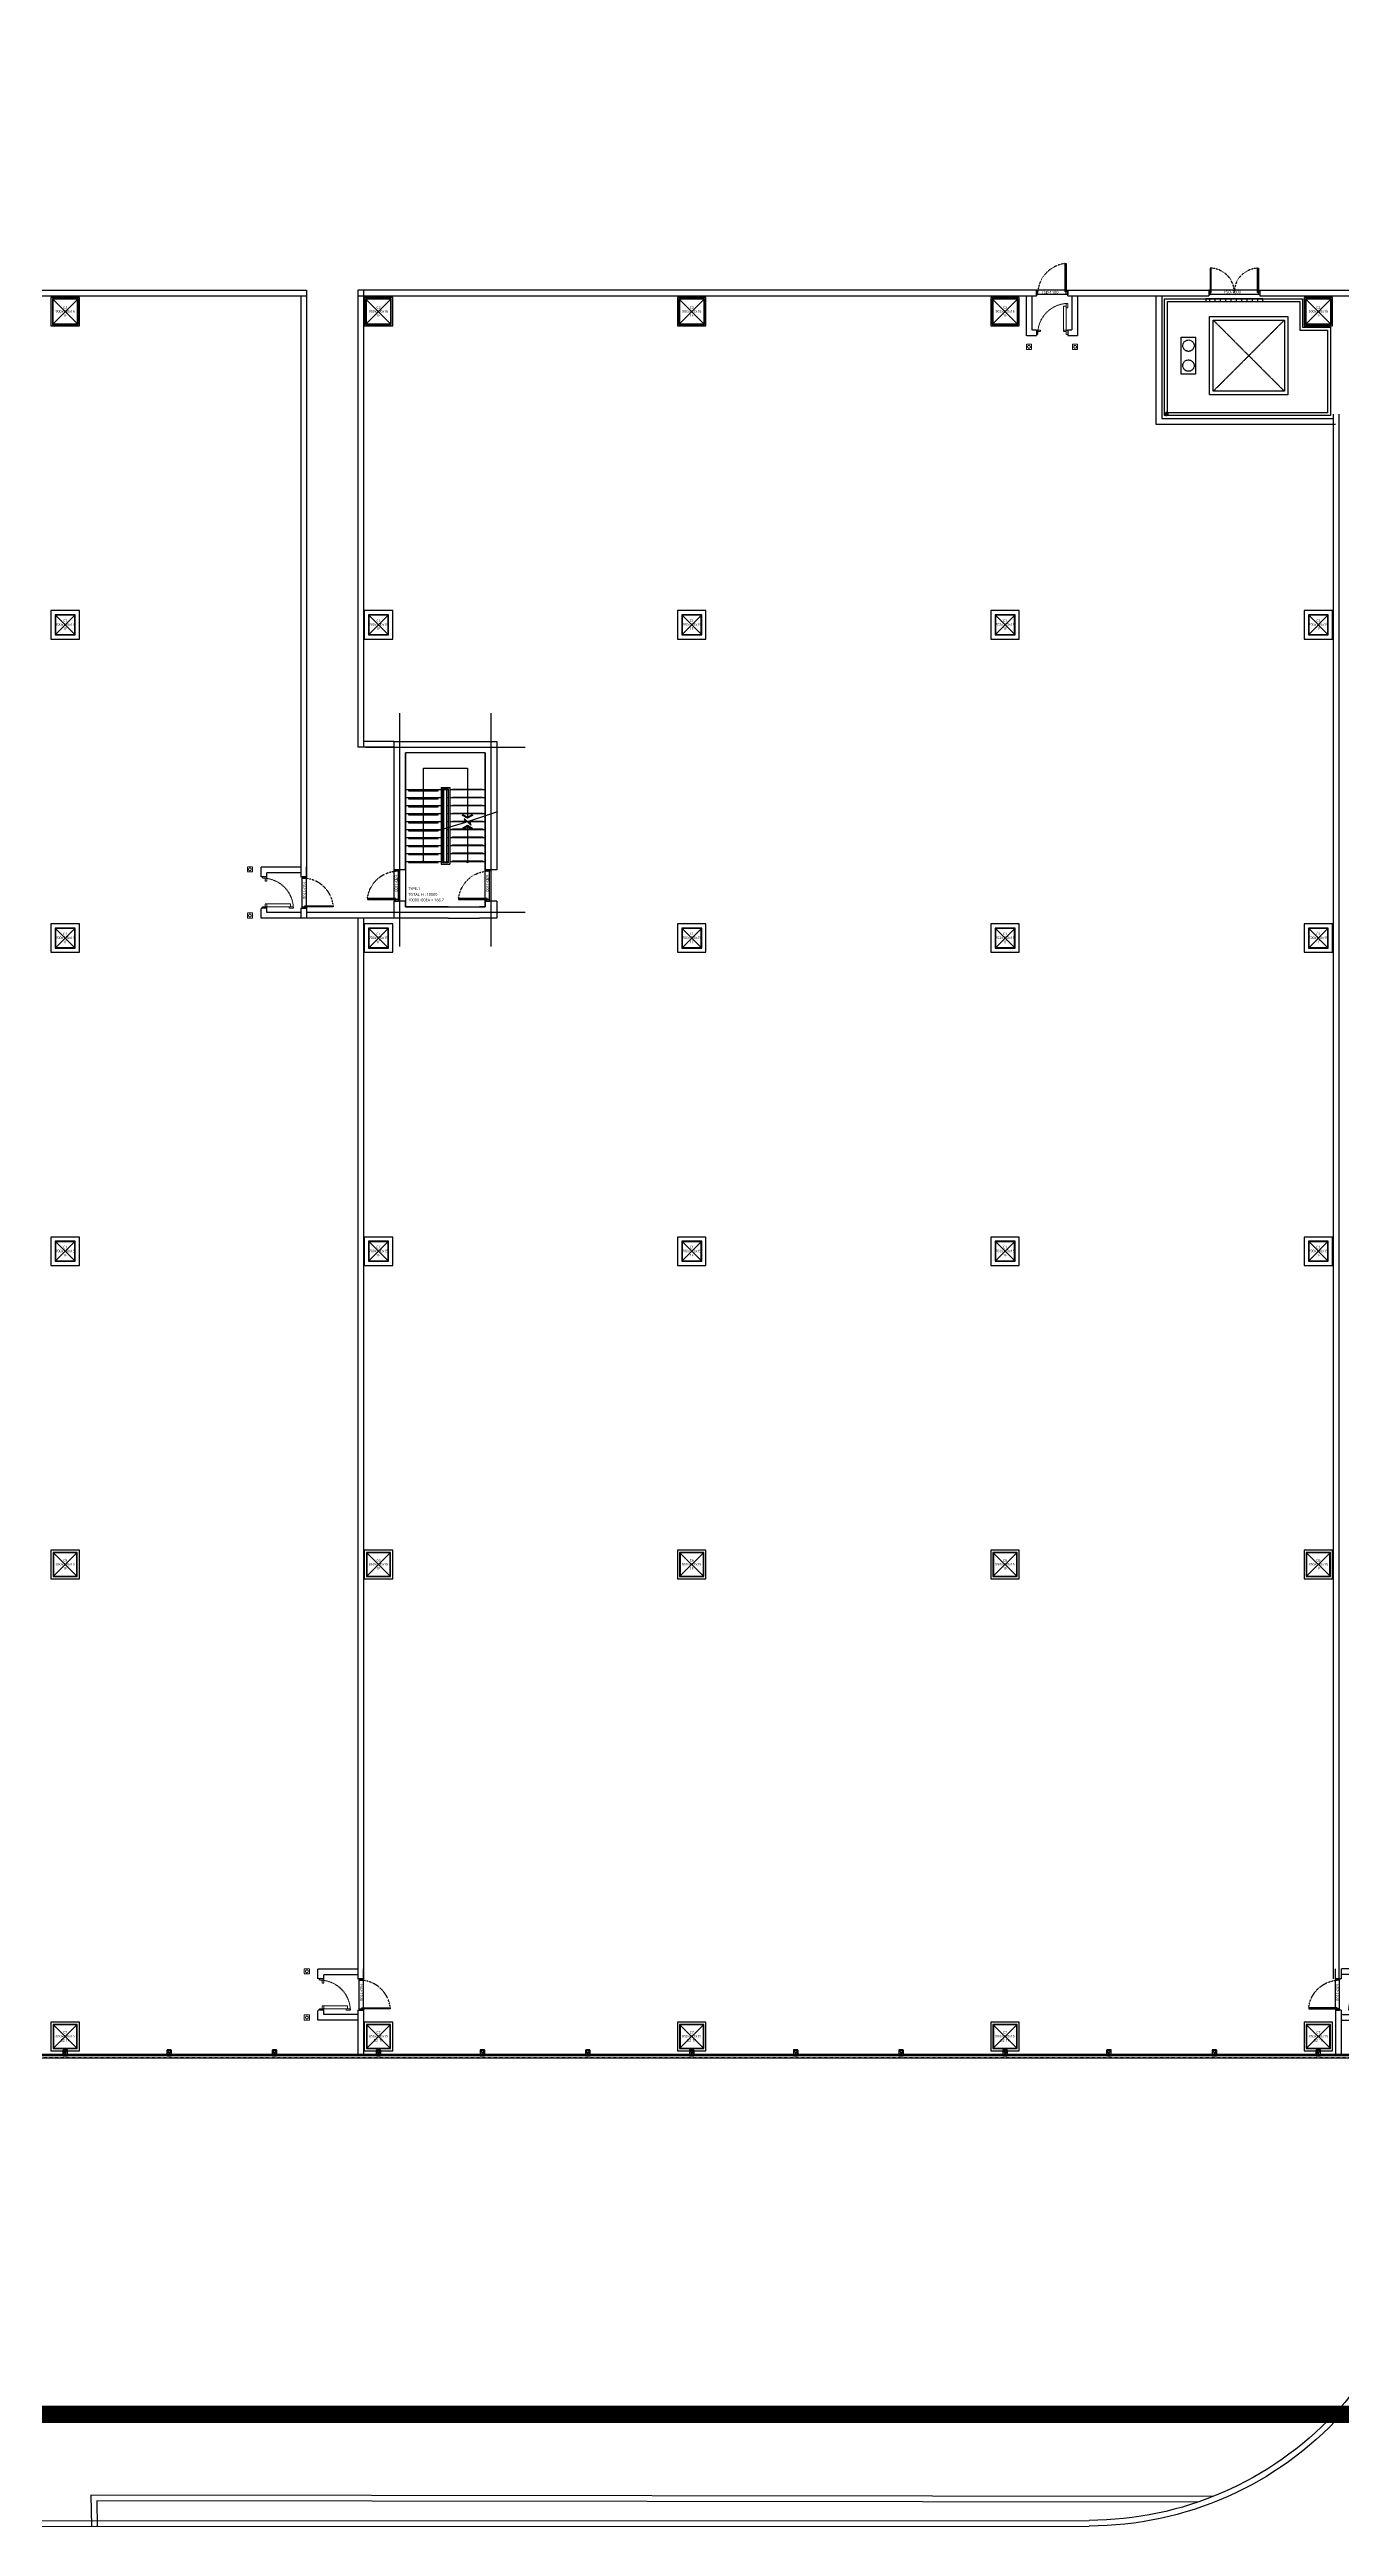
# Model space of a CAD drawing. Header units: millimetres. Extents: x 13515 to 183937, y -33900 to -660.
# Drawn here: x 120506 to 121216, y -21111 to -19750 of the extents above; entities that cross this region are included whole.
import ezdxf
from ezdxf.enums import TextEntityAlignment as Align

# ---------------------------------------------------------------- set-up
doc = ezdxf.new("R2010")
doc.units = ezdxf.units.MM
doc.header["$LTSCALE"] = 100
doc.header["$MEASUREMENT"] = 0
doc.header["$PDSIZE"] = -10
for name, pattern in [('-HID', [2.5, 1.5, -1]), ('HID', [2.5, 1.5, -1]), ('HIDDEN', [2, 1, -1]), ('HIDDEN2', [0.1875, 0.125, -0.0625])]:
    doc.linetypes.add(name, pattern=pattern)
doc.layers.get('0').update_dxf_attribs({"linetype": 'CONTINUOUS'})
doc.layers.get('Defpoints').update_dxf_attribs({"color": 171, "linetype": 'CONTINUOUS'})
doc.layers.add('#프레임 라인', color=189, linetype='CONTINUOUS', plot=False)
for name, color, linetype in [('A0-000 XR 평면도$0$FD RD', 1, 'CONTINUOUS'), ('DOOR', 4, 'CONTINUOUS'), ('DOOR ELE', 253, 'CONTINUOUS'), ('DOOR(OPEN ELE)', 5, 'CONTINUOUS'), ('ELE9', 9, 'CONTINUOUS'), ('FIN(패널-200글라스울64k)', 4, 'CONTINUOUS'), ('FIN(패널-T150 방열)', 9, 'CONTINUOUS'), ('h COLUMN', 252, 'CONTINUOUS'), ('STAIR', 4, 'CONTINUOUS'), ('STAIR(ETC)', 8, 'CONTINUOUS'), ('STEEL', 5, 'CONTINUOUS'), ('SYM(STAIR)', 251, 'CONTINUOUS'), ('WC', 2, 'CONTINUOUS'), ('계단-논슬립', 252, 'CONTINUOUS'), ('단열패널-방열문(저온공사분)', 251, 'CONTINUOUS')]:
    doc.layers.add(name, color=color, linetype=linetype)
doc.styles.add('TE', font='malgun_0.ttf')
doc.styles.add('나눔바른고딕', font='NanumBarunGothic.ttf')

# ---------------------------------------------------------------- blocks, each defined once
blk = doc.blocks.new('*U143')
at = {"color": 0, "linetype": 'ByBlock'}
for p, q in [((100, 75), (-100, 75)), ((-100, 75), (-100, -75)), ((-96, 70), (96, 70)), ((-96, -70), (-96, 70)), ((96, 70), (96, -70)), ((100, -75), (100, 75)), ((-100, -75), (100, -75)), ((96, -70), (-96, -70))]:
    blk.add_line(p, q, dxfattribs=at)
at = {"layer": 'Defpoints'}
blk.add_point((0, 0), dxfattribs=at)
blk = doc.blocks.new('WC1')
at = {"layer": 'h COLUMN', "ltscale": 0.1}
for p, q in [((70, -96), (-70, 96)), ((70, 96), (-70, -96))]:
    blk.add_line(p, q, dxfattribs=at)
at = {"layer": 'h COLUMN', "ltscale": 0.1, "rotation": 90}
blk.add_blockref('*U143', (0, 0), dxfattribs=at)
at = {"layer": 'Defpoints', "style": 'TE'}
for s, width, p in [('WC1', 0.8, (-34, 25)), ('ㅁ-200x150x4.5', 0.5, (-74, -35))]:
    blk.add_text(s, height=30, dxfattribs=dict(at, width=width)).set_placement(p, align=Align.MIDDLE_LEFT)
blk = doc.blocks.new('지상1층 WC 배치')
at = {"layer": 'WC'}
for p in [(137700, -105200), (141350, -105200), (145050, -105200), (148700, -105200), (152350, -105200), (156050, -105200), (159700, -105200), (163350, -105200), (167050, -105200), (170700, -105200), (174350, -105200), (178050, -105200), (181700, -105200)]:
    blk.add_blockref('WC1', p, dxfattribs=at)
blk = doc.blocks.new('C2-1F')
at = {"layer": '#프레임 라인', "ltscale": 0.1}
blk.add_lwpolyline([(-500, -500), (500, -500), (500, 500), (-500, 500)], close=True, dxfattribs=at)
for points in [[(-450, -450), (450, -450), (450, 450), (-450, 450)], [(-434, -434), (434, -434), (434, 434), (-434, 434)]]:
    blk.add_lwpolyline(points, close=True)
at = {"layer": 'Defpoints', "ltscale": 10000}
for p, q in [((-450, -450), (450, 450)), ((450, -450), (-450, 450))]:
    blk.add_line(p, q, dxfattribs=at)
at = {"layer": 'Defpoints', "style": 'TE'}
for s, p in [('900x900x16', (0, -35)), ('C2', (0, 102)), ('1F', (-6, -182))]:
    blk.add_text(s, height=90, dxfattribs=at).set_placement(p, align=Align.CENTER)
blk = doc.blocks.new('C1-1F')
at = {"layer": '#프레임 라인', "ltscale": 0.1}
blk.add_lwpolyline([(-500, -500), (500, -500), (500, 500), (-500, 500)], close=True, dxfattribs=at)
for points in [[(-350, -350), (350, -350), (350, 350), (-350, 350)], [(-335, -335), (335, -335), (335, 335), (-335, 335)]]:
    blk.add_lwpolyline(points, close=True)
at = {"layer": 'Defpoints', "ltscale": 10000}
for p, q in [((-350, -350), (350, 350)), ((350, -350), (-350, 350))]:
    blk.add_line(p, q, dxfattribs=at)
at = {"layer": 'Defpoints', "style": 'TE'}
for s, p in [('700x700x15', (0, -35)), ('C1', (0, 102)), ('1F', (-6, -182))]:
    blk.add_text(s, height=90, dxfattribs=at).set_placement(p, align=Align.CENTER)
blk = doc.blocks.new('C6-1F')
at = {"layer": '#프레임 라인', "ltscale": 0.1}
blk.add_lwpolyline([(-500, -500), (500, -500), (500, 500), (-500, 500)], close=True, dxfattribs=at)
for points in [[(-425, -425), (425, -425), (425, 425), (-425, 425)], [(-410, -410), (410, -410), (410, 410), (-410, 410)]]:
    blk.add_lwpolyline(points, close=True)
at = {"layer": 'Defpoints', "ltscale": 10000}
for p, q in [((-425, -425), (425, 425)), ((425, -425), (-425, 425))]:
    blk.add_line(p, q, dxfattribs=at)
at = {"layer": 'Defpoints', "style": 'TE'}
for s, p in [('850x850x15', (0, -35)), ('C6', (0, 102)), ('1F', (-6, -182))]:
    blk.add_text(s, height=90, dxfattribs=at).set_placement(p, align=Align.CENTER)
blk = doc.blocks.new('C7-B2-1F')
at = {"layer": '#프레임 라인', "ltscale": 0.1}
blk.add_lwpolyline([(-500, -500), (500, -500), (500, 500), (-500, 500)], close=True, dxfattribs=at)
for points in [[(-425, -425), (425, -425), (425, 425), (-425, 425)], [(-410, -410), (410, -410), (410, 410), (-410, 410)]]:
    blk.add_lwpolyline(points, close=True)
at = {"layer": 'Defpoints', "ltscale": 10000}
for p, q in [((-425, -425), (425, 425)), ((425, -425), (-425, 425))]:
    blk.add_line(p, q, dxfattribs=at)
at = {"layer": 'Defpoints', "style": 'TE'}
for s, p in [('850x850x15', (0, -35)), ('C7', (0, 102)), ('B2-1F', (-6, -182))]:
    blk.add_text(s, height=90, dxfattribs=at).set_placement(p, align=Align.CENTER)
blk = doc.blocks.new('A$C48EA7C17')
at = {"layer": 'DOOR'}
for points in [[(965, 1088), (1000, 1088), (1000, 88), (965, 88)], [(-50, 0), (0, 0), (0, 150), (-50, 150)], [(1050, 0), (1000, 0), (1000, 150), (1050, 150)]]:
    blk.add_lwpolyline(points, close=True, dxfattribs=at)
at = {"layer": 'DOOR ELE', "ltscale": 0.1}
for points in [[(965, 150), (0, 150)], [(1000, 0), (0, 0)]]:
    blk.add_lwpolyline(points, dxfattribs=at)
at = {"layer": 'DOOR(OPEN ELE)', "linetype": 'HID', "ltscale": 0.05}
blk.add_arc((1084, 7), 1087, 96.27854, 175.76232, dxfattribs=at)
at = {"layer": 'Defpoints', "style": '나눔바른고딕'}
blk.add_text('FSD-1100', height=100, dxfattribs=at).set_placement((139, 28))
blk = doc.blocks.new('A$C236D454C')
at = {"layer": 'FIN(패널-200글라스울64k)', "ltscale": 1000}
for points in [[(0, 1112), (350, 1112)], [(350, 912), (0, 912)], [(350, 1112), (350, 912)], [(1450, 1112), (1450, 912)], [(1450, 1112), (1800, 1112)], [(1450, 912), (1800, 912)]]:
    blk.add_lwpolyline(points, dxfattribs=at)
at = {"layer": 'FIN(패널-T150 방열)', "linetype": '-HID', "ltscale": 0.1}
for points in [[(350, 2512), (0, 2512), (0, 1112)], [(350, 2312), (200, 2312), (200, 1112)], [(350, 2312), (350, 2512)], [(1800, 1112), (1800, 2512), (1450, 2512)], [(1450, 2312), (1450, 2512)], [(1600, 1112), (1600, 2312), (1450, 2312)]]:
    blk.add_lwpolyline(points, dxfattribs=at)
at = {"layer": 'STEEL', "linetype": '-HID', "lineweight": 0, "ltscale": 0.1}
for p, q in [((0, 2992), (180, 2992)), ((0, 2812), (0, 2992)), ((180, 2812), (0, 2812)), ((180, 2992), (180, 2812)), ((1620, 2992), (1800, 2992)), ((1620, 2812), (1620, 2992)), ((1800, 2812), (1620, 2812)), ((1800, 2992), (1800, 2812))]:
    blk.add_line(p, q, dxfattribs=at)
for centre in [(90, 2902), (1710, 2902)]:
    blk.add_circle(centre, 50, dxfattribs=at)
at = {"layer": '단열패널-방열문(저온공사분)', "linetype": '-HID', "lineweight": 0, "ltscale": 0.1}
for points in [[(350, 2462), (400, 2462), (400, 2312), (350, 2312)], [(500, 2312), (500, 2362), (400, 2362), (400, 2312)], [(1400, 2312), (1400, 2362), (1300, 2362), (1300, 2312)], [(1300, 1475), (1400, 1475), (1400, 2312), (1300, 2312)], [(1450, 2462), (1400, 2462), (1400, 2312), (1450, 2312)], [(1450, 1375), (1450, 1525), (1400, 1525), (1400, 1375)]]:
    blk.add_lwpolyline(points, close=True, dxfattribs=at)
blk.add_arc((1474, 2451), 1076, 184.02795, 268.07191, dxfattribs=at)
at = {"ltscale": 0.1, "xscale": -1, "rotation": 180}
blk.add_blockref('A$C48EA7C17', (400, 1062), dxfattribs=at)
blk = doc.blocks.new('A0-000 XR 평면도$0$A$C36C1745E')
at = {"layer": 'A0-000 XR 평면도$0$FD RD', "ltscale": 0.1}
for points in [[(0, 75), (150, 75)], [(75, 150), (75, 0)]]:
    blk.add_lwpolyline(points, dxfattribs=at)
blk.add_circle((75, 75), 50, dxfattribs=at)
blk = doc.blocks.new('A$C6b786f6a')
at = {"layer": 'DOOR'}
for points in [[(50, 931), (50, 81), (85, 81), (85, 931)], [(85, 931), (50, 931)], [(1750, 931), (1750, 81), (1715, 81), (1715, 931)], [(1715, 931), (1750, 931)]]:
    blk.add_lwpolyline(points, dxfattribs=at)
for points in [[(0, 6), (50, 6), (50, 156), (0, 156)], [(1800, 6), (1750, 6), (1750, 156), (1800, 156)]]:
    blk.add_lwpolyline(points, close=True, dxfattribs=at)
at = {"layer": 'DOOR ELE', "ltscale": 0.05}
for points in [[(1750, 6), (50, 6)], [(1715, 156), (85, 156)]]:
    blk.add_lwpolyline(points, dxfattribs=at)
at = {"layer": 'DOOR(OPEN ELE)', "linetype": 'HID', "ltscale": 0.05}
for centre, start, end in [((50, 81), 0, 87.64009), ((1750, 81), 92.35991, 180)]:
    blk.add_arc(centre, 850, start, end, dxfattribs=at)
at = {"layer": 'Defpoints', "style": '나눔바른고딕'}
blk.add_text('FSD-1800', height=100, dxfattribs=at).set_placement((542, 47))
blk = doc.blocks.new('A$C5d40780f')
at = {"layer": 'Defpoints', "linetype": 'HIDDEN2', "ltscale": 1.3}
for p, q in [((3946, 752), (1446, 3252)), ((1446, 752), (3946, 3252))]:
    blk.add_line(p, q, dxfattribs=at)
for points in [[(821, 2652), (821, 1352), (321, 1352), (321, 2652)], [(4071, 627), (1321, 627), (1321, 3377), (4071, 3377)], [(3946, 752), (1446, 752), (1446, 3252), (3946, 3252)]]:
    blk.add_lwpolyline(points, close=True, dxfattribs=at)
for centre in [(577, 2353), (577, 1652)]:
    blk.add_circle(centre, 200, dxfattribs=at)
blk = doc.blocks.new('A$C1AC74F05')
at = {"layer": 'STAIR'}
for p, q in [((-1550, 3820), (-2800, 3820)), ((-1550, 3540), (-2800, 3540)), ((-1300, 3820), (-1500, 3820)), ((-1450, 3540), (-1500, 3540)), ((-1450, 1300), (-1450, 3820)), ((-1350, 1300), (-1350, 3820)), ((-1300, 3540), (-1350, 3540)), ((0, 3820), (-1250, 3820)), ((0, 3540), (-1250, 3540)), ((-1550, 3260), (-2800, 3260)), ((-1550, 2980), (-2800, 2980)), ((-1550, 2700), (-2800, 2700)), ((-1450, 3260), (-1500, 3260)), ((-1450, 2980), (-1500, 2980)), ((-1450, 2700), (-1500, 2700)), ((-1300, 3260), (-1350, 3260)), ((-1300, 2980), (-1350, 2980)), ((-1300, 2700), (-1350, 2700)), ((0, 3260), (-1250, 3260)), ((0, 2980), (-1250, 2980)), ((0, 2700), (-1250, 2700)), ((-1550, 2420), (-2800, 2420)), ((-1550, 2140), (-2800, 2140)), ((-1550, 1860), (-2800, 1860)), ((-1450, 2420), (-1500, 2420)), ((-1450, 2140), (-1500, 2140)), ((-1450, 1860), (-1500, 1860)), ((-1300, 2420), (-1350, 2420)), ((-1300, 2140), (-1350, 2140)), ((-1300, 1860), (-1350, 1860)), ((0, 2420), (-1250, 2420)), ((0, 2140), (-1250, 2140)), ((0, 1860), (-1250, 1860)), ((-1550, 1580), (-2800, 1580)), ((-1550, 1300), (-2800, 1300)), ((-1450, 1580), (-1500, 1580)), ((-1450, 1300), (-1500, 1300)), ((-1300, 1580), (-1350, 1580)), ((-1300, 1300), (-1350, 1300)), ((0, 1580), (-1250, 1580)), ((0, 1300), (-1250, 1300))]:
    blk.add_line(p, q, dxfattribs=at)
blk.add_lwpolyline([(-1450, 1300), (-1350, 1300)], dxfattribs=at)
at = {"layer": 'STAIR(ETC)'}
for p, q in [((-1550, 3910), (-1550, 1210)), ((-1500, 3860), (-1300, 3860)), ((-1550, 1210), (-1250, 1210)), ((-1300, 1260), (-1500, 1260))]:
    blk.add_line(p, q, dxfattribs=at)
for points in [[(-1550, 3910), (-1250, 3910), (-1250, 1210)], [(-1500, 1260), (-1500, 3860)], [(-1300, 3860), (-1300, 1260)]]:
    blk.add_lwpolyline(points, dxfattribs=at)
at = {"layer": 'SYM(STAIR)'}
for points in [[(-2175, 1300), (-2175, 4585), (-625, 4585), (-625, 2828)], [(425, 3049), (-554, 2724), (-507, 2581), (-743, 2819), (-696, 2676), (-1675, 2390)], [(-625, 2572), (-625, 1300)]]:
    blk.add_lwpolyline(points, dxfattribs=at)
for points in [[(-800, 2929), (-786, 2954), (-625, 2861), (-464, 2954), (-450, 2929), (-625, 2828)], [(-800, 2471), (-786, 2446), (-625, 2539), (-464, 2446), (-450, 2471), (-625, 2572)]]:
    blk.add_lwpolyline(points, close=True, dxfattribs=at)
at = {"layer": 'SYM(STAIR)', "const_width": 50}
for points in [[(-2150, 1300, -1), (-2200, 1300, -1)], [(-600, 1300, -1), (-650, 1300, -1)]]:
    blk.add_lwpolyline(points, format="xyb", close=True, dxfattribs=at)
at = {"layer": '계단-논슬립'}
for points in [[(-2700, 3820), (-2700, 3790), (-1650, 3790), (-1650, 3820)], [(-2700, 3540), (-2700, 3510), (-1650, 3510), (-1650, 3540)], [(-1150, 3820), (-1150, 3850), (-100, 3850), (-100, 3820)], [(-1150, 3540), (-1150, 3570), (-100, 3570), (-100, 3540)], [(-2700, 3260), (-2700, 3230), (-1650, 3230), (-1650, 3260)], [(-2700, 2980), (-2700, 2950), (-1650, 2950), (-1650, 2980)], [(-2700, 2700), (-2700, 2670), (-1650, 2670), (-1650, 2700)], [(-1150, 3260), (-1150, 3290), (-100, 3290), (-100, 3260)], [(-1150, 2980), (-1150, 3010), (-100, 3010), (-100, 2980)], [(-1150, 2700), (-1150, 2730), (-100, 2730), (-100, 2700)], [(-2700, 2420), (-2700, 2390), (-1650, 2390), (-1650, 2420)], [(-2700, 2140), (-2700, 2110), (-1650, 2110), (-1650, 2140)], [(-2700, 1860), (-2700, 1830), (-1650, 1830), (-1650, 1860)], [(-1150, 2420), (-1150, 2450), (-100, 2450), (-100, 2420)], [(-1150, 2140), (-1150, 2170), (-100, 2170), (-100, 2140)], [(-1150, 1860), (-1150, 1890), (-100, 1890), (-100, 1860)], [(-2700, 1580), (-2700, 1550), (-1650, 1550), (-1650, 1580)], [(-2700, 1300), (-2700, 1270), (-1650, 1270), (-1650, 1300)], [(-1150, 1580), (-1150, 1610), (-100, 1610), (-100, 1580)], [(-1150, 1300), (-1150, 1330), (-100, 1330), (-100, 1300)]]:
    blk.add_lwpolyline(points, dxfattribs=at)
blk = doc.blocks.new('FGHJ')
at = {"layer": 'ELE9'}
h = blk.add_hatch(dxfattribs=at)
h.set_pattern_fill('ANSI31', color=256, scale=1500, angle=45)
h.set_pattern_definition([(90, (19643522.73, -18178827.35), (-187.5, 2e-13), [])])
h.paths.add_polyline_path([(37161049.1, 23246.3), (37161049.1, 23346.3), (37159049.1, 23346.3), (37159049.1, 23246.3)])
at = {"layer": 'ELE9', "ltscale": 0.1}
for p, q in [((37130749.1, 596.3), (37130749.1, 8796.3)), ((37133949.1, 8796.3), (37133949.1, 596.3)), ((37129549.1, 7596.3), (37135149.1, 7596.3)), ((37135149.1, 1796.3), (37129549.1, 1796.3))]:
    blk.add_line(p, q, dxfattribs=at)
at = {"layer": 'ELE9', "ltscale": 1000}
blk.add_line((37133749.1, 7396.3), (37130949.1, 7396.3), dxfattribs=at)
at = {"layer": 'ELE9', "ltscale": 10, "const_width": 600}
blk.add_lwpolyline([(37006864.8, -50949.1), (37215384.5, -50949.1), (37215399.1, 71596.3), (37112506, 71586.4)], dxfattribs=at)
at = {"layer": 'ELE9', "linetype": 'HIDDEN'}
blk.add_lwpolyline([(37004040.2, -38428.7), (36980599.1, 15369.2), (36980599.1, 54346.3), (37030249.1, 54346.3), (37030249.1, 67846.3), (37207749.1, 67846.3), (37207749.1, 62946.3), (37211349.1, 62946.3), (37211349.1, 47346.3), (37207749.1, 47346.3), (37207749.1, -20253.7), (37211349.1, -20253.7), (37211349.1, -33603.7), (37207749.1, -33603.7), (37207749.1, -38428.7)], close=True, dxfattribs=at)
at = {"layer": 'ELE9', "linetype": 'HIDDEN2'}
blk.add_lwpolyline([(37195449.1, 67346.3), (37195449.1, 40346.3), (37042549.1, 40346.3), (37042549.1, 51346.3), (37030449.1, 51346.3), (37030449.1, -38303.7), (37200899.1, -38303.7)], dxfattribs=at)
at = {"layer": 'ELE9', "ltscale": 0.1}
for points in [[(37109999.1, 23646.3), (37127474.1, 23646.3)], [(37127474.1, 23646.3), (37127474.1, 3046.3)], [(37153099.1, 23646.3), (37129274.1, 23646.3), (37129274.1, 7596.3)], [(37129474.1, 23646.3), (37129474.1, 7596.3)], [(37154199.1, 23646.3), (37159149.1, 23646.3)], [(37159149.1, 23646.3), (37159149.1, 23446.3)], [(37160949.1, 23646.3), (37170449.1, 23646.3)], [(37160949.1, 23646.3), (37160949.1, 23446.3)], [(37109999.1, 23446.3), (37127474.1, 23446.3)], [(37127274.1, 23446.3), (37127274.1, 3046.3)], [(37129274.1, 23446.3), (37153099.1, 23446.3)], [(37154199.1, 23446.3), (37159149.1, 23446.3)], [(37157299.1, 23446.3), (37157299.1, 18946.3), (37163599.1, 18946.3)], [(37157499.1, 23446.3), (37157499.1, 19146.3), (37163524.1, 19146.3)], [(37160949.1, 23446.3), (37170449.1, 23446.3)], [(37163524.1, 19296.3), (37163524.1, -35653.7)], [(37163724.1, 19296.3), (37163724.1, -35653.7)], [(37130549.1, 7596.3), (37129274.1, 7596.3)], [(37130549.1, 7796.3), (37129474.1, 7796.3)], [(37130549.1, 7796.3), (37130949.1, 7796.3)], [(37133749.1, 7796.3), (37134149.1, 7796.3)], [(37130949.1, 3296.3), (37130549.1, 3296.3)], [(37134149.1, 3296.3), (37133749.1, 3296.3)], [(37127274.1, 1946.3), (37127274.1, 1596.3)], [(37127474.1, 1946.3), (37127474.1, 1596.3)], [(37130549.1, 1796.3), (37127474.1, 1796.3)], [(37130949.1, 2196.3), (37130549.1, 2196.3)], [(37132449.1, 1996.3), (37133549.1, 1996.3)], [(37134149.1, 2196.3), (37133749.1, 2196.3)], [(37130549.1, 1596.3), (37127274.1, 1596.3)], [(37129274.1, 1596.3), (37129274.1, -35653.7)], [(37129474.1, 1596.3), (37129474.1, -35653.7)], [(37132449.1, 1596.3), (37133549.1, 1596.3)], [(36972386.3, -10103.7), (36978273.8, -32380.4), (36978871, -34597.9), (36980053.1, -37433.6), (36981385.4, -40117.3), (36983020.8, -42665.7), (36984149.1, -44296.1), (36985537.9, -45782.4), (36987076.8, -47137), (36988643.8, -48365.8), (36990300.4, -49570.5), (36991966.8, -50588.7), (36993722, -51611.4), (36995494.6, -52512.2), (36997355.1, -53277.7), (36999390.5, -53788.2), (37001334.6, -54122.8), (37004353.6, -54466.6), (37006283.1, -54673.5), (37008355.7, -54825.2), (37087566.5, -54884.5), (37154949.1, -54872.3)], [(36972593.2, -10103.7), (36978467, -32328.9), (36979060.6, -34533.1), (36980235.1, -37350.6), (36981559.6, -40018.5), (36983187.2, -42554.8), (36984305.2, -44170.3), (36985677.4, -45638.7), (36987204.7, -46983.1), (36988764.4, -48206.2), (36990411.5, -49404), (36992069.3, -50417), (36993817.7, -51435.7), (36995578.1, -52330.3), (36997417.8, -53087.2), (36999431.8, -53592.4), (37001362.9, -53924.7), (37004375.5, -54267.8), (37006301, -54474.3), (37008363.1, -54625.2), (37087566.6, -54684.5), (37154949.1, -54672.3)], [(37129274.1, -36753.7), (37129274.1, -38353.7)], [(37129474.1, -36753.7), (37129474.1, -38353.7)], [(37163599.1, -36753.7), (37163599.1, -38353.7)], [(37163799.1, -36753.7), (37163799.1, -38353.7)], [(37030324.1, -38428.7), (37200899.1, -38428.7)], [(37200899.1, -38353.7), (37030399.1, -38353.7)], [(37159310.3, -53833.1), (37119900.8, -53789.1), (37119922.6, -54877.3)], [(37158771.1, -54032.5), (37120104.9, -53989.3), (37120122.6, -54873.3)]]:
    blk.add_lwpolyline(points, dxfattribs=at)
at = {"layer": 'ELE9'}
blk.add_lwpolyline([(37163424.1, 22346.3), (37163424.1, 19246.3), (37157599.1, 19246.3), (37157599.1, 23346.3), (37162449.1, 23346.3), (37162449.1, 22346.3), (37163424.1, 22346.3)], dxfattribs=at)
for points in [[(37163324.1, 22246.3), (37163324.1, 19346.3), (37157699.1, 19346.3), (37157699.1, 23246.3), (37162349.1, 23246.3), (37162349.1, 22246.3)], [(37161049.1, 23246.3), (37161049.1, 23346.3), (37159049.1, 23346.3), (37159049.1, 23246.3)], [(37133749.1, 1996.3), (37133749.1, 7396.3), (37130949.1, 7396.3), (37130949.1, 1996.3)]]:
    blk.add_lwpolyline(points, close=True, dxfattribs=at)
at = {"layer": 'ELE9', "ltscale": 1000}
for points in [[(37130549.1, 3296.3), (37130549.1, 7796.3)], [(37130949.1, 7796.3), (37133749.1, 7796.3)], [(37130949.1, 3296.3), (37130949.1, 7396.3)], [(37133749.1, 7396.3), (37133749.1, 3296.3)], [(37134149.1, 7796.3), (37134149.1, 3296.3)], [(37132449.1, 1596.3), (37130549.1, 1596.3), (37130549.1, 2196.3)], [(37132449.1, 1996.3), (37130949.1, 1996.3), (37130949.1, 2196.3)], [(37133749.1, 2196.3), (37133749.1, 1996.3), (37133549.1, 1996.3)], [(37134149.1, 2196.3), (37134149.1, 1596.3), (37133549.1, 1596.3)]]:
    blk.add_lwpolyline(points, dxfattribs=at)
at = {"layer": 'ELE9', "ltscale": 0.1}
for points in [[(37166749.1, -38428.7), (37166749.1, -42872.3, -0.1907328), (37163551.7, -50949.1, -0.1568483)], [(37163824.1, -50945.3, -0.2107871), (37154949.1, -54872.3)], [(37163551.7, -50945.3, -0.2067199), (37154949.1, -54672.3)]]:
    blk.add_lwpolyline(points, format="xyb", dxfattribs=at)
at = {"layer": 'ELE9'}
blk.add_blockref('지상1층 WC 배치', (36981299.1, 66946.3), dxfattribs=at)
at = {"layer": 'ELE9', "ltscale": 0.1, "xscale": -1}
for name, p, rotation in [('A$C236D454C', (37152749.1, 24558.8), 180), ('A$C236D454C', (37128386.6, 3396.3), 90), ('A$C48EA7C17', (37130699.1, 3246.3), 90), ('A$C48EA7C17', (37133899.1, 3246.3), 90), ('A$C236D454C', (37130386.6, -35303.7), 90)]:
    blk.add_blockref(name, p, dxfattribs=dict(at, rotation=rotation))
at = {"layer": 'ELE9', "ltscale": 0.1}
for name, p in [('A$C6b786f6a', (37159149.1, 23489.9)), ('C2-1F', (37118999.1, 22896.3)), ('C2-1F', (37129999.1, 22896.3)), ('C2-1F', (37140999.1, 22896.3)), ('C2-1F', (37151999.1, 22896.3)), ('A$C5d40780f', (37157862.5, 19346.3)), ('C2-1F', (37162999.1, 22896.3)), ('C1-1F', (37118999.1, 11896.3)), ('C1-1F', (37129999.1, 11896.3)), ('C1-1F', (37140999.1, 11896.3)), ('C1-1F', (37151999.1, 11896.3)), ('C1-1F', (37162999.1, 11896.3)), ('A$C1AC74F05', (37133749.1, 2276.3)), ('C1-1F', (37118999.1, 896.3)), ('C1-1F', (37129999.1, 896.3)), ('C1-1F', (37140999.1, 896.3)), ('C1-1F', (37151999.1, 896.3)), ('C1-1F', (37162999.1, 896.3)), ('C1-1F', (37118999.1, -10103.7)), ('C1-1F', (37129999.1, -10103.7)), ('C1-1F', (37140999.1, -10103.7)), ('C1-1F', (37151999.1, -10103.7)), ('C1-1F', (37162999.1, -10103.7)), ('C6-1F', (37118999.1, -21103.7)), ('C6-1F', (37129999.1, -21103.7)), ('C6-1F', (37140999.1, -21103.7)), ('C6-1F', (37151999.1, -21103.7)), ('C6-1F', (37162999.1, -21103.7)), ('C7-B2-1F', (37118999.1, -37678.7)), ('C7-B2-1F', (37129999.1, -37678.7)), ('C7-B2-1F', (37140999.1, -37678.7)), ('C7-B2-1F', (37151999.1, -37678.7)), ('C7-B2-1F', (37162999.1, -37678.7))]:
    blk.add_blockref(name, p, dxfattribs=at)
for name, p, rotation in [('A0-000 XR 평면도$0$A$C36C1745E', (37157738.7, 19228.7), 90.00000000000065), ('A$C236D454C', (37162686.6, -35303.7), 270)]:
    blk.add_blockref(name, p, dxfattribs=dict(at, rotation=rotation))
at = {"layer": 'ELE9', "style": '나눔바른고딕'}
for s, p in [('TYPE-1', (37131042.3, 2579.1)), ('TOTAL H : 10000', (37131042.3, 2377.5)), ('10000÷60EA = 166.7', (37131042.3, 2182.1))]:
    blk.add_text(s, height=100, dxfattribs=at).set_placement(p)

msp = doc.modelspace()

# ---------------------------------------------------------------- block references
at = {"xscale": 0.01565102769230769, "yscale": 0.01565102769230769, "zscale": 0.01565102769230769}
msp.add_blockref('FGHJ', (-460436.2, -20252.2), dxfattribs=at)

doc.saveas('drawing.dxf')
